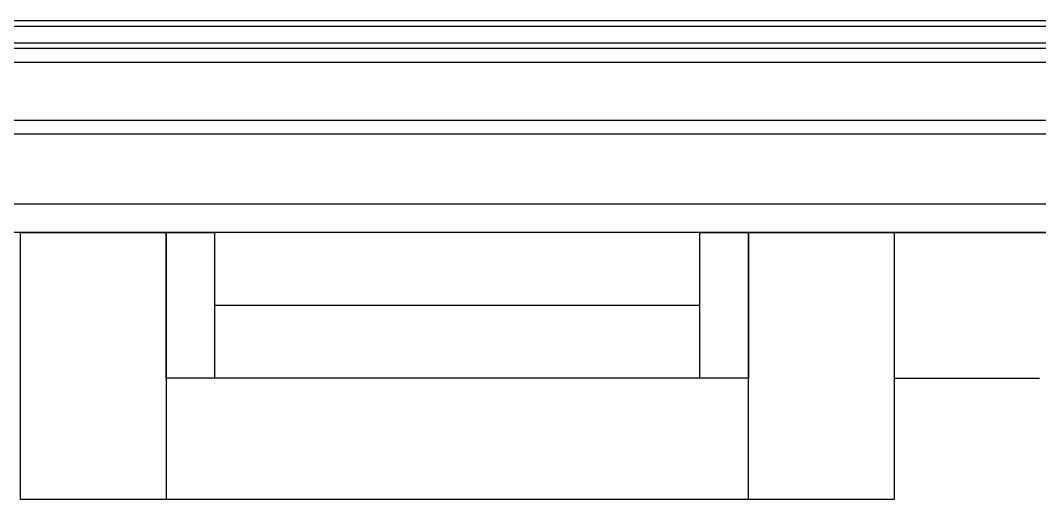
# Model space of a CAD drawing. Header units: inches. Extents: x -85907952 to 802144, y 988801 to 3125513.
# Drawn here: x 413773 to 414823, y 1029433 to 1029927 of the extents above; entities that cross this region are included whole.
import ezdxf

# ---------------------------------------------------------------- set-up
doc = ezdxf.new("R2010")
doc.units = ezdxf.units.IN
doc.header["$MEASUREMENT"] = 0
for name, color, linetype in [('Edges', 7, 'Continuous'), ('WALL', 1, 'Continuous'), ('WIN', 9, 'Continuous')]:
    doc.layers.add(name, color=color, linetype=linetype)

# ---------------------------------------------------------------- blocks, each defined once
blk = doc.blocks.new('AW30')
at = {"layer": 'WALL'}
for points in [[(-2473393.4, -914141.5), (-2473243.4, -914141.5), (-2473243.4, -913866.5), (-2473393.4, -913866.5)], [(-2472643.4, -914141.5), (-2472493.4, -914141.5), (-2472493.4, -913866.5), (-2472643.4, -913866.5)]]:
    blk.add_lwpolyline(points, close=True, dxfattribs=at)
at = {"layer": 'WIN', "color": 1}
for p, q in [((-2473243.4, -913866.5), (-2472643.4, -913866.5)), ((-2473193.4, -913941.5), (-2472693.4, -913941.5)), ((-2473218.4, -914016.5), (-2472643.4, -914016.5))]:
    blk.add_line(p, q, dxfattribs=at)
at = {"layer": 'WIN', "color": 2}
blk.add_line((-2473243.4, -914141.5), (-2472643.4, -914141.5), dxfattribs=at)
at = {"layer": 'WIN', "color": 1}
for points in [[(-2473243.4, -914016.5), (-2473193.4, -914016.5), (-2473193.4, -913866.5), (-2473243.4, -913866.5)], [(-2472693.4, -914016.5), (-2472643.4, -914016.5), (-2472643.4, -913866.5), (-2472693.4, -913866.5)]]:
    blk.add_lwpolyline(points, close=True, dxfattribs=at)
blk = doc.blocks.new('air con')
at = {"layer": 'Edges'}
for p, q in [((71.402, 41.898), (152.402, 41.898)), ((71.402, 41.095), (152.402, 41.095)), ((71.402, 39.122), (152.402, 39.122)), ((152.402, 38.724), (71.402, 38.724)), ((152.402, 37.092), (71.402, 37.092)), ((152.402, 36.701), (71.402, 36.701)), ((152.402, 36.542), (71.402, 36.542)), ((152.402, 36.078), (71.402, 36.078)), ((152.402, 35.914), (71.402, 35.914))]:
    blk.add_line(p, q, dxfattribs=at)
blk = doc.blocks.new('1.5HP AIR CONDITION')
at = {"xscale": 36.51607049631966, "yscale": 36.51607049631966, "zscale": 36.51607049631966}
blk.add_blockref('air con', (-4086.2, -544), dxfattribs=at)

msp = doc.modelspace()

# ---------------------------------------------------------------- linework, layer by layer
at = {"layer": 'WALL'}
for p, q in [((414522.7, 1029708.4), (414972.7, 1029708.4)), ((414672.7, 1029558.4), (414822.7, 1029558.4))]:
    msp.add_line(p, q, dxfattribs=at)

# ---------------------------------------------------------------- block references
at = {"rotation": 180}
msp.add_blockref('1.5HP AIR CONDITION', (414144.4, 1030694.3), dxfattribs=at)
at = {"layer": 'WIN', "xscale": -1}
msp.add_blockref('AW30', (-2058720.7, 1943574.8), dxfattribs=at)

doc.saveas('drawing.dxf')
